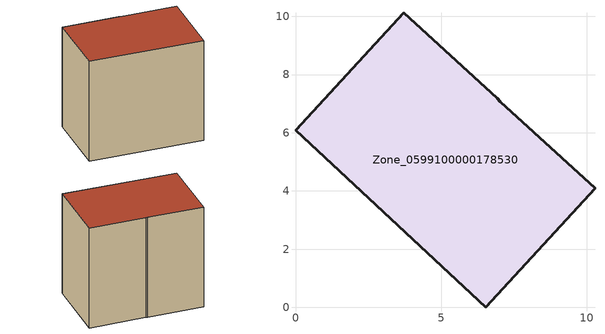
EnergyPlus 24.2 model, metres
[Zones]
Zone_0599100000178530
 floor ground (C_G): 3.71,10.13 6.92,7.18 7.03,7.07 10.29,4.09 6.53,0 0,6.08 z0
 wall outside (C_F): 6.53,0 10.29,4.09 7.03,7.07 6.92,7.18 3.71,10.13 0,6.08 6.53,0 z0:8.32
 roof outside (C_R): 6.92,7.18 3.71,10.13 0,6.08 6.53,0 10.29,4.09 7.03,7.07 z8.32
[BUILDING]
Pand.0599100000178530: North Axis=0; Terrain=City; Loads Convergence Tolerance Value=0.04; Temperature Convergence Tolerance Value=0.4; Solar Distribution=FullExterior; Maximum Number of Warmup Days=25; Minimum Number of Warmup Days=1
[Site:Location]
Rotterdam.The.Hague.AP_ZH_NLD Design_Conditions: Latitude=51.96; Longitude=4.45; Time Zone=1; Elevation=-4.5
[SITE:GROUNDTEMPERATURE:BUILDINGSURFACE]
18, 18, 18, 18, 18, 18, 18, 18, 18, 18, 18, 18
[MATERIAL] Thermal Absorptance=0.9; Solar Absorptance=0.7; Visible Absorptance=0.7
Name | Roughness | Thickness | Conductivity | Density | Specific Heat
G.TC.1975-1991 | MediumSmooth | 0.15 | 0.288461 | 540 | 1210
F.TC.1975-1991 | Rough | 0.3 | 0.230769 | 1920 | 840
R.TC.1975-1991 | MediumRough | 0.2 | 0.153846 | 1500 | 1000
[CONSTRUCTION]
C_G: G.TC.1975-1991
C_F: F.TC.1975-1991
C_R: R.TC.1975-1991
[ZONE]
Zone_0599100000178530: Type=1; Multiplier=1; Ceiling Height=Autocalculate; Volume=Autocalculate; Floor Area=autocalculate; Part of Total Floor Area=Yes
[ZONEINFILTRATION:DESIGNFLOWRATE]
Infil_Zone_0599100000178530: Zone or ZoneList or Space or SpaceList=Zone_0599100000178530; Schedule=AlwaysOn; Design Flow Rate Calculation Method=Flow/Area; Flow Rate per Floor Area=0.003; Constant Term Coefficient=1; Temperature Term Coefficient=0; Velocity Term Coefficient=0; Velocity Squared Term Coefficient=0
[HVACTEMPLATE:ZONE:IDEALLOADSAIRSYSTEM]
Zone_0599100000178530: Maximum Heating Supply Air Temperature=50; Minimum Cooling Supply Air Temperature=13; Maximum Heating Supply Air Humidity Ratio=0.0156; Minimum Cooling Supply Air Humidity Ratio=0.0077; Heating Limit=NoLimit; Cooling Limit=NoLimit; Dehumidification Control Type=ConstantSensibleHeatRatio; Cooling Sensible Heat Ratio=0.7; Dehumidification Setpoint=60; Humidification Control Type=None; Humidification Setpoint=30; Outdoor Air Method=None; Outdoor Air Flow Rate per Person=0.00944; Outdoor Air Flow Rate per Zone Floor Area=0; Outdoor Air Flow Rate per Zone=0; Demand Controlled Ventilation Type=None; Outdoor Air Economizer Type=NoEconomizer; Heat Recovery Type=None; Sensible Heat Recovery Effectiveness=0.7; Latent Heat Recovery Effectiveness=0.65
[ZONECONTROL:THERMOSTAT]
ThermostatControl_Zone_0599100000178530: Zone or ZoneList=Zone_0599100000178530; Control Type Schedule=DualSetpointControlType; Control 1=Thermostat_Zone_0599100000178530; Temperature Difference Between Cutout And Setpoint=0
[THERMOSTATSETPOINT:DUALSETPOINT]
Thermostat_Zone_0599100000178530: Heating Setpoint Temperature Schedule=HeatingSetpoint_Zone_0599100000178530; Cooling Setpoint Temperature Schedule=CoolingSetpoint_Zone_0599100000178530
[SCHEDULE:COMPACT]
HeatingSetpoint_Zone_0599100000178530: Through: 12/31, For: AllDays, Until: 24:00, 21
CoolingSetpoint_Zone_0599100000178530: Through: 12/31, For: AllDays, Until: 24:00, 24
DualSetpointControlType: Through: 12/31, For: AllDays, Until: 24:00, 4
AlwaysOn: Through: 12/31, For: AllDays, Until: 24:00, 1
